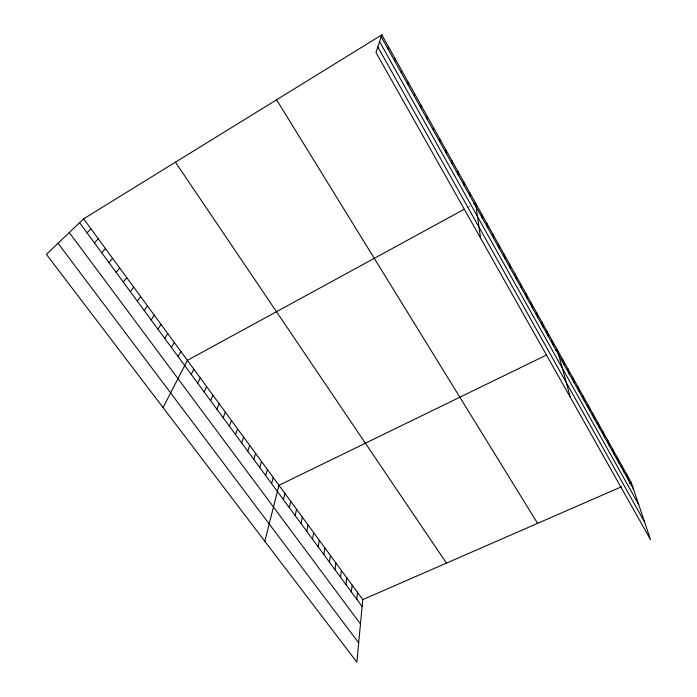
<?xml version="1.0" encoding="UTF-8"?>
<svg xmlns="http://www.w3.org/2000/svg" width="697" height="697" viewBox="0 0 697 697"><rect width="100%" height="100%" fill="white"/><g stroke="black" fill="none" stroke-linecap="round" stroke-linejoin="round"><path stroke-width="0.52" stroke-dasharray="3.48 2.61" d="M467.007 207.732L469.856 206.181"/><path stroke-width="1.05" d="M427.174 119.187L427.209 116.329M420.788 107.756L420.91 105.02M414.349 96.203L414.549 93.598M83.64 218.832L362.78 599.62L356.855 662.15L46.411 254.361L83.64 218.832L381.817 34.85L631.229 482.516L650.589 539.774L375.997 52.519L381.817 34.85M356.777 599.289L357.491 592.406M351.393 591.98L352.159 585.14M407.85 84.546L408.128 82.08M345.965 584.6L346.792 577.813M340.502 577.177L341.373 570.425M334.987 569.684L335.928 562.984M329.437 562.139L330.43 555.492M401.28 72.776L401.646 70.441M323.835 554.533L324.889 547.938M318.189 546.875L319.304 540.323M312.509 539.147L313.676 532.647M306.776 531.358L308.013 524.911M300.991 523.508L302.298 517.113M394.65 60.883L395.103 58.696M295.171 515.597L296.53 509.254M289.299 507.616L290.727 501.335M283.383 499.575L284.873 493.354M264.808 541.247L278.974 485.304L546.361 355.095M387.95 48.886L388.49 46.83M271.577 483.544L273.207 477.428M265.688 475.546L267.387 469.49M259.754 467.487L261.523 461.492M253.778 459.367L255.616 453.433M247.757 451.177L249.657 445.305M241.676 442.926L243.654 437.115M235.551 434.606L237.599 428.855M229.374 426.215L231.5 420.535M223.153 417.756L225.349 412.145M216.88 409.235L219.146 403.685M210.546 400.636L212.899 395.164M204.169 391.967L206.591 386.565M197.739 383.228L200.239 377.896M191.248 374.42L193.836 369.157M163.072 407.606L187.371 360.349L464.176 209.283M178.11 356.568L180.863 351.462M171.462 347.533L174.294 342.497M164.753 338.42L167.672 333.471M157.984 329.228L160.99 324.358M151.162 319.958L154.255 315.166M144.279 310.609L147.468 305.905M137.344 301.182L140.611 296.556M130.339 291.668L133.702 287.138M123.273 282.076L126.741 277.633M116.155 272.396L119.71 268.04M108.967 262.63L112.618 258.369M101.718 252.784L105.465 248.611M94.4 242.844L98.251 238.775M87.02 232.824L90.976 228.851M473.646 204.108L475.546 203.08L480.582 238.104M555.457 350.669L557.278 349.781L570.399 397.49M362.78 599.62L621.619 486.706M629.304 483.352L631.229 482.516M58.034 243.279L358.676 642.878M69.282 232.528L360.471 623.998M79.58 222.709L362.126 606.556M175.435 162.192L446.446 563.124M276.587 99.776L537.579 523.369M377.826 46.96L644.586 522.027M381.189 36.758L633.355 488.815M379.586 41.611L638.74 504.724M626.586 474.178L628.668 480.416M621.898 465.77L623.946 471.947M617.176 457.293L619.18 463.409M612.419 448.746L614.379 454.792M607.61 440.129L609.535 446.106M602.774 431.443L604.647 437.35M597.887 422.67L599.716 428.507M592.964 413.835L594.75 419.603M587.998 404.922L589.732 410.611M582.988 395.922L584.678 401.542M577.935 386.852L579.573 392.394M572.838 377.704L574.424 383.167M567.698 368.478L569.231 373.862M562.505 359.173L563.995 364.47M552.155 340.589L553.54 345.721M546.988 331.31L548.321 336.372M541.778 321.962L543.05 326.928M536.524 312.526L537.744 317.405M531.219 303.012L532.386 307.804M525.869 293.411L526.976 298.116M520.476 283.723L521.53 288.34M515.031 273.956L516.024 278.478M509.542 264.102L510.474 268.519M504.001 254.152L504.872 258.482M498.407 244.124L499.218 248.35M492.77 234L493.52 238.121M487.081 223.781L487.761 227.806M481.339 213.474L481.949 217.394M469.691 192.581L470.17 196.275M463.793 181.987L464.202 185.576M457.833 171.296L458.173 174.764M451.822 160.502L452.092 163.865M445.758 149.611L445.949 152.852M439.633 138.625L439.746 141.735M433.447 127.525L433.49 130.522"/></g></svg>
